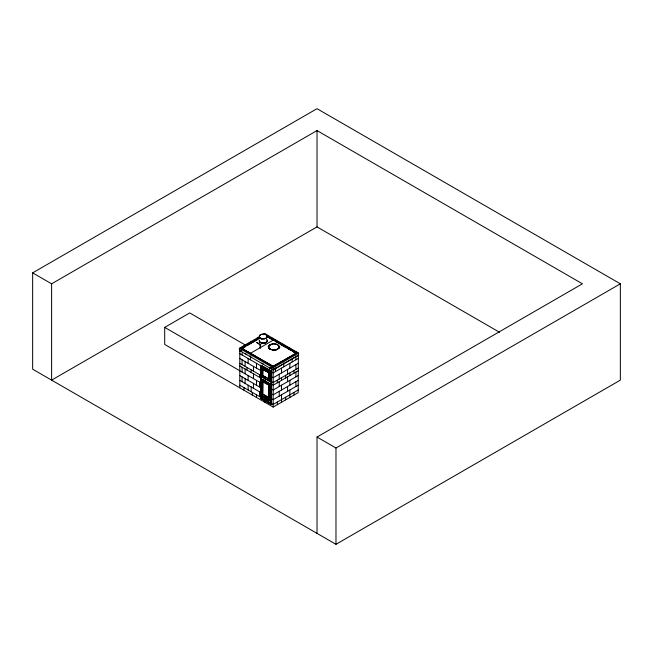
<?xml version="1.0" encoding="UTF-8"?>
<svg xmlns="http://www.w3.org/2000/svg" width="653" height="653" viewBox="0 0 653 653"><rect width="100%" height="100%" fill="white"/><g stroke="black" fill="none" stroke-linecap="round" stroke-linejoin="round"><path stroke-width="0.98" d="M269.828 368.659C270.089 368.276 270.285 369.614 269.697 368.047M256.564 342.678C256.425 341.446 261.216 346.678 260.359 344.433M240.671 351.428C238.974 349.918 241.626 351.787 240.247 351.616M260.425 347.216L260.596 347.086M260.123 347.355L260.49 347.494M239.969 351.208L239.382 351.632L239.994 350.988M260.261 344.678L260.727 344.596L260.359 345.086M32.65 272.864L317.023 108.684L620.35 283.81L620.35 380.136L335.977 544.316L32.65 369.19L32.65 272.864L51.611 283.81L317.023 130.576L582.435 283.81L317.023 437.045L317.023 533.37M499.545 332.279L317.023 226.901L51.611 380.136L51.611 283.81M298.38 353.428L298.192 392.633L273.166 407.08L164.703 344.458L164.703 327.382L189.729 312.934L245.389 345.07M263.077 334.622L264.824 333.61L298.568 353.093L298.568 355.289L273.166 369.949L239.422 350.473L239.422 348.278L259.567 336.646M239.61 348.612L251.887 341.519M253.601 340.531L255.331 339.527M257.029 338.556L258.784 337.536M265.012 333.944L263.69 334.491M249.291 343.241L251.021 342.237M243.447 349.51L241.7 348.278L259.69 337.895M241.7 348.498L259.584 338.181M245.585 346.482L242.083 348.506L273.174 366.235L295.923 353.322M248.205 344.964L257.829 339.413M259.976 344.866L260.172 348.025M260.653 365.329L271.648 371.247L271.273 404.517L260.653 398.387L260.653 365.329L271.648 371.247M261.053 366.635L270.611 371.843L270.342 381.85L261.053 376.487L261.053 366.635L270.611 371.843M262.571 369.263L269.02 372.765L269.093 379.067L262.571 375.614L262.571 369.263L269.093 372.724L262.832 369.108L262.571 375.614M296.299 353.314L273.166 366.447L241.7 348.278M262.677 360.611L273.166 366.668L277.452 364.194M280.023 362.709L282.594 361.231M284.308 360.236L290.299 356.775M292.013 355.787L294.585 354.301M272.978 367.876L298.568 353.093M261.053 376.487L261.322 366.48M297.327 355.787L273.166 369.737L270.53 368.21M261.053 378.895L270.611 384.103L270.611 403.366L270.342 384.258L261.053 378.895L261.053 398.159M298.192 358.481L273.166 372.928L239.798 353.665M262.571 381.523L269.093 384.976L269.093 397.587L268.824 385.131L262.571 381.523L262.571 394.134L269.469 398.248M298.192 363.297L273.166 377.744L271.648 376.871M270.154 381.083L270.228 372.063L265.967 369.598M268.448 383.384L270.228 384.323L265.11 381.368L266.742 382.397M298.192 368.112L273.166 382.56L271.46 381.572M298.192 370.741L273.166 385.188L271.46 384.201M262.571 394.134L262.832 381.368M262.571 395.881L269.02 399.383L268.824 400.893L262.571 397.285L262.571 395.881L269.02 399.383M298.192 375.557L273.166 390.004L271.648 389.131M260.653 398.387L261.322 398.004L261.322 378.74M262.098 397.555L263.616 396.681L269.509 400.085M298.192 380.373L273.166 394.82L271.648 393.947M298.192 385.188L273.166 399.636L271.648 398.763M270.154 402.754L270.228 384.323M298.192 390.004L273.166 404.452L271.501 403.489M317.023 437.045L335.977 447.991L620.35 283.81M260.106 347.551L260.645 347.535M261.029 392.592L260.637 392.886L261.184 392.755L239.798 380.373M265.706 334.556L269.216 336.589M270.971 337.601L277.117 341.152M278.872 342.164L280.635 343.176M282.39 344.188L285.018 345.715M286.781 346.727L292.928 350.277M294.683 351.29L297.311 352.808M271.852 338.327L274.489 339.846M287.655 347.453L289.41 348.465M295.556 352.016L297.311 353.028M266.571 335.936L296.299 353.093M266.497 336.115L295.923 353.102M266.497 336.328L273.174 340.18L250.426 353.322M275.795 341.699L278.423 343.217M280.17 344.229L286.3 347.763M288.046 348.775L290.675 350.286M293.295 351.804L295.05 352.816M256.76 342.352L260.735 344.653M246.067 351.02L256.556 357.077M258.31 358.089L260.931 359.599M239.422 348.278L273.354 367.876M245.071 353.51L246.826 354.522M249.462 356.048L251.217 357.06M261.755 363.141L263.51 364.154M269.665 368.17L270.326 368.553M269.656 368.219L270.326 368.602M264.906 367.941L266.644 368.945M262.555 367.631L264.261 368.619M261.796 367.304L264.294 368.749M265.885 369.647L267.591 370.635M239.798 358.481L261.037 370.741M269.093 379.067L262.759 375.499L262.759 369.149M262.457 375.679L265.967 377.703M239.798 363.297L261.224 375.663M270.611 381.695L261.241 376.381L261.241 366.529L270.53 371.892L270.53 381.744M239.798 365.925L261.224 378.291M262.93 379.279L265.493 380.756M263.404 380.381L261.624 379.442L263.33 380.43M164.703 327.382L261.037 383.001M239.798 375.557L261.037 387.817M264.979 395.808L268.522 397.783M265.493 397.391L267.101 398.322M263.42 396.787L266.987 398.763M269.02 400.787L262.759 397.171L262.759 395.775M239.798 385.188L261.037 397.448M270.611 403.366L261.241 398.052L261.241 378.789L270.53 384.152L270.53 403.415M261.037 398.167L271.648 404.297M335.977 447.991L335.977 544.316M317.023 130.576L317.023 226.901M295.915 355.942L295.915 359.795M295.915 364.611L295.915 369.427M295.915 372.055L295.915 376.871M295.915 381.687L295.915 386.503M294.021 370.52L294.021 373.149M294.021 392.412L294.021 395.041M292.128 359.093L292.128 361.982M289.85 363.297L289.85 368.112M289.85 372.928L289.85 375.557M289.85 380.373L289.85 385.188M289.85 390.004L289.85 397.448M287.573 369.427L287.573 374.242M287.573 376.871L287.573 381.687M287.573 386.503L287.573 391.318M285.679 375.336L285.679 377.965M285.679 397.228L285.679 399.856M283.786 362.946L283.786 366.798M281.508 368.112L281.508 372.928M281.508 377.744L281.508 380.373M281.508 385.188L281.508 390.004M281.508 394.82L281.508 402.264M279.231 374.242L279.231 379.058M279.231 381.687L279.231 386.503M279.231 391.318L279.231 396.134M277.337 380.152L277.337 382.78M277.337 402.044L277.337 404.672M275.444 367.761L275.444 371.614M273.174 366.235L273.166 366.668M273.166 367.761L273.166 407.08M271.273 371.459L271.273 404.517M270.342 371.998L270.342 381.85M269.02 372.765L269.02 379.115M268.824 372.871L268.824 379.222M268.824 399.497L268.824 400.893M264.824 400.509L264.824 402.264M260.547 344.539L260.547 348.025M259.519 374.683L259.519 377.303M259.519 382.127L259.519 386.943M259.519 391.759L259.519 396.575M256.482 363.297L256.482 368.112M256.482 380.373L256.482 385.188M256.482 394.82L256.482 397.448M253.454 366.366L253.454 371.182M253.454 373.802L253.454 378.618M253.454 383.433L253.454 388.249M252.311 392.412L252.311 395.041M251.176 369.867L251.176 372.488M251.176 386.943L251.176 391.759M250.417 355.942L250.417 359.795M248.14 358.481L248.14 363.297M248.14 375.557L248.14 380.373M248.14 385.188L248.14 390.004M247.005 367.459L247.005 370.08M245.112 361.55L245.112 366.366M245.112 368.986L245.112 373.802M245.112 378.618L245.112 383.433M243.969 387.596L243.969 390.225M242.075 353.053L242.075 354.979M242.075 359.795L242.075 364.611M242.075 367.239L242.075 372.055M242.075 376.871L242.075 381.687M239.798 348.498L239.798 387.817M278.88 346.351A5.232 3.02 0 0 1 278.358 348.637M276.448 349.747A5.232 3.02 0 0 1 272.481 350.049M270.138 349.265A5.232 3.02 0 0 1 269.305 345.625M270.138 344.996A5.232 3.02 0 0 1 271.215 344.515M279.525 346.253A5.901 3.404 0 0 1 279.525 348.008M268.13 346.253A5.901 3.404 0 0 1 268.726 345.429M266.742 339.691A3.967 2.294 0 0 1 263.828 343.111A4.073 2.351 0 0 1 259.372 340.229M259.478 340.246A3.967 2.294 0 0 0 263.828 343.111A4.073 2.351 0 0 0 266.84 339.658M264.334 338.621A3.967 2.294 0 0 0 261.322 338.85A4.073 2.351 0 0 1 264.367 338.564M266.742 342.205A3.967 2.294 0 0 1 265.298 343.037M264.334 343.266A3.967 2.294 0 0 1 262.286 343.266M261.322 343.037A3.967 2.294 0 0 1 259.87 342.205M261.322 339.07A3.967 2.294 0 0 1 264.334 338.842M279.011 346.327A5.363 3.094 0 0 1 278.472 348.678M276.513 349.812A5.363 3.094 0 0 1 272.44 350.122M270.04 349.322A5.363 3.094 0 0 1 269.191 345.584M270.04 344.939A5.363 3.094 0 0 1 271.15 344.449M241.145 350.343L241.716 351.053L241.145 350.343M270.807 367.468L271.379 368.178L270.84 367.386M260.474 367.312L261.11 367.361L260.506 367.264M260.474 370.814L261.11 370.863L260.506 370.765M260.474 371.949L261.11 371.998L260.506 371.908M260.474 375.451L261.11 375.499L260.474 375.451M260.555 380.446L261.184 380.495L260.555 380.446M260.555 383.948L261.184 383.997L260.588 383.899M260.555 396.208L261.184 396.257L260.588 396.159M271.46 371.353L260.849 365.223L260.849 398.281L271.46 404.411L271.46 371.353M269.02 385.025L262.759 381.409L262.759 394.02L269.093 397.587L269.02 385.025M271.215 349.526A5.232 3.02 0 0 0 279.06 346.914A5.232 3.02 0 0 0 271.215 344.294A5.232 3.02 0 0 0 271.215 349.526M261.273 338.499A4.073 2.351 0 0 0 267.387 336.458A4.073 2.351 0 0 0 261.273 334.418A4.073 2.351 0 0 0 261.273 338.499M261.322 338.442A3.967 2.294 0 0 0 267.281 336.458A3.967 2.294 0 0 0 261.322 334.475A3.967 2.294 0 0 0 261.322 338.442M270.04 349.102A5.363 3.094 0 0 0 279.011 347.714A5.363 3.094 0 0 0 272.44 343.919A5.363 3.094 0 0 0 270.04 349.102"/></g></svg>
